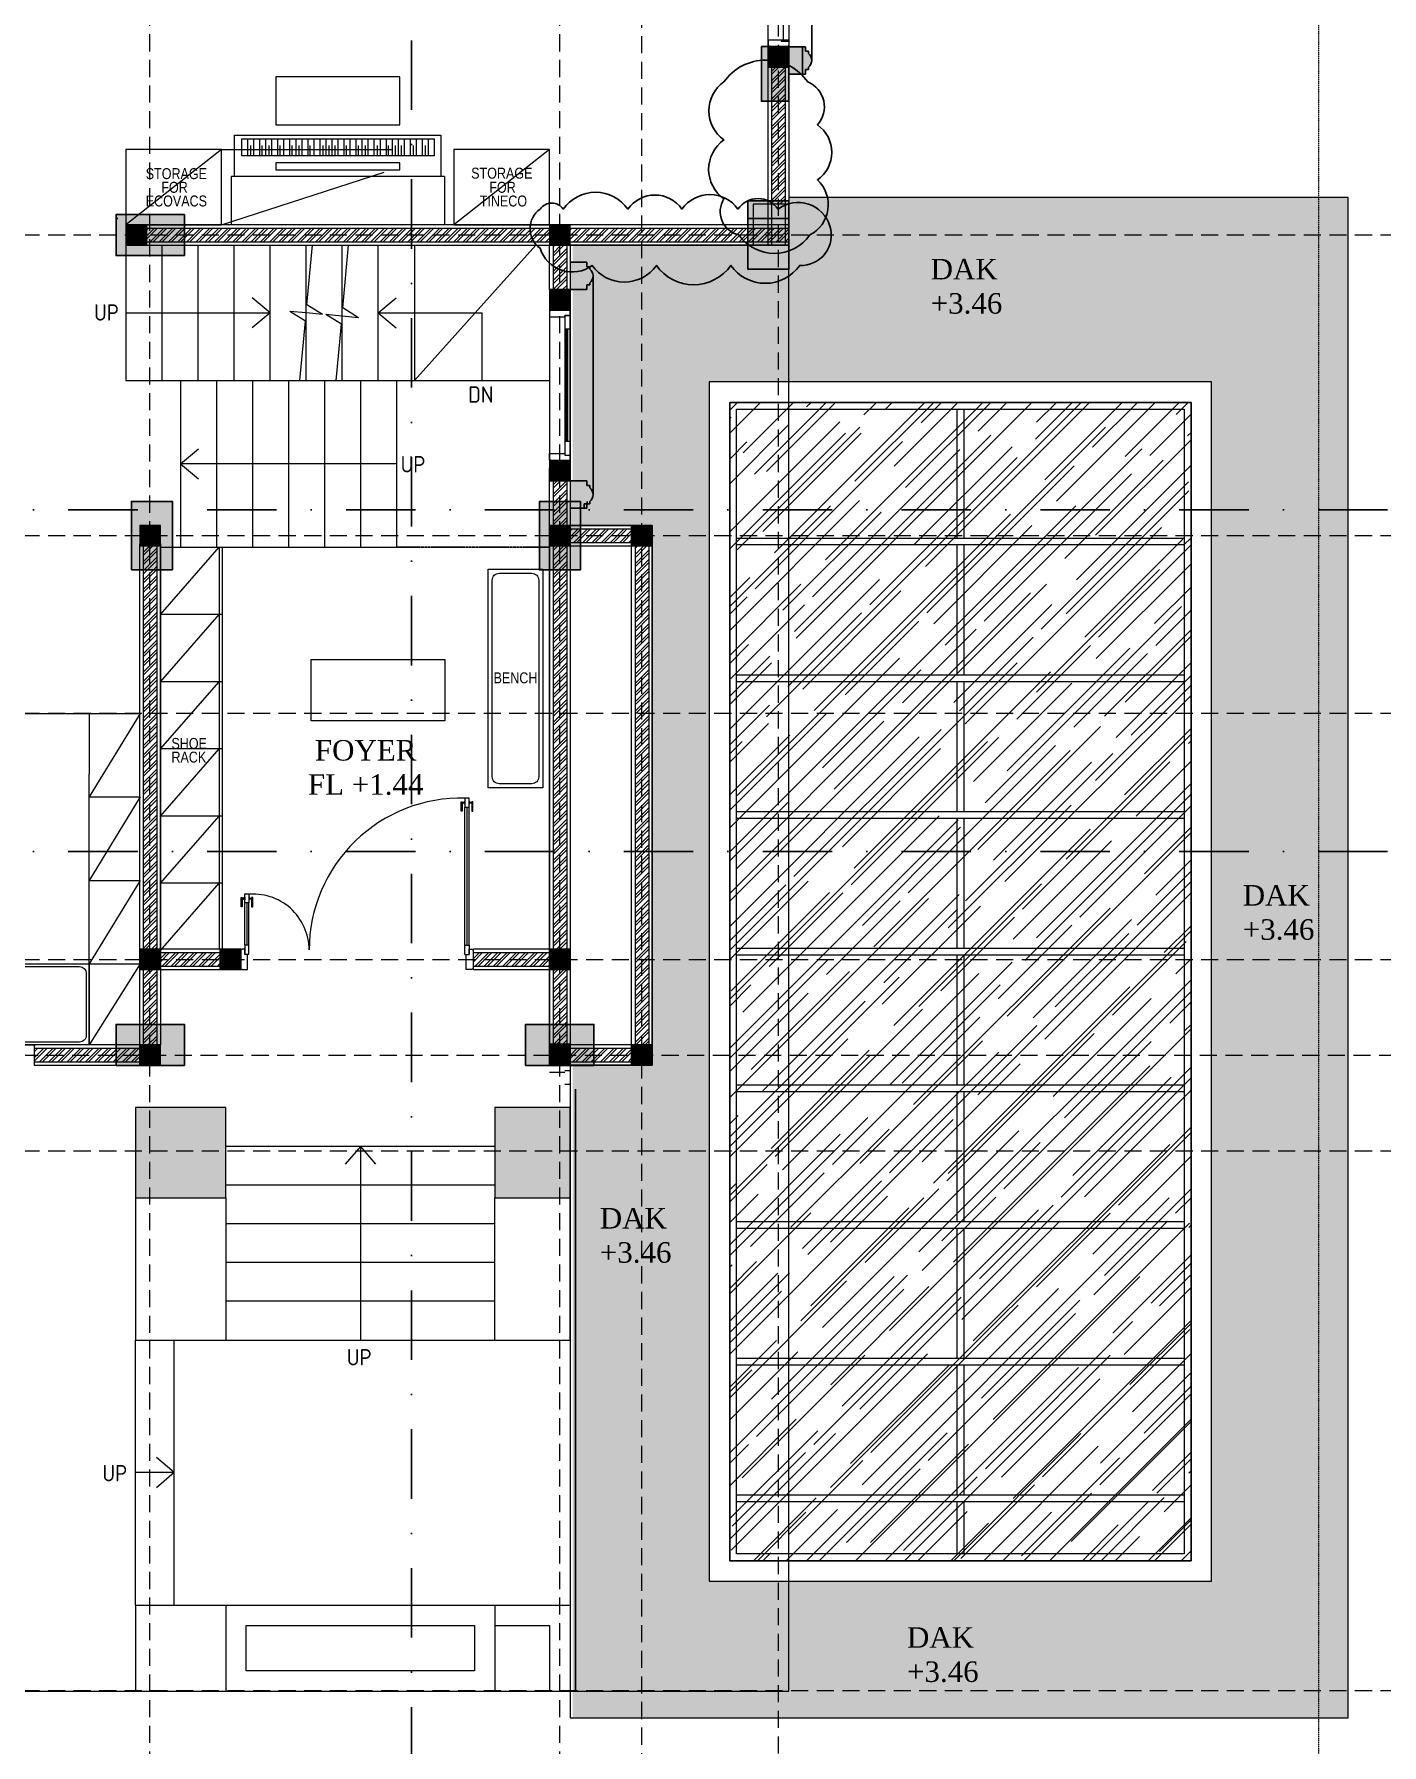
# Model space of a CAD drawing. Header units: millimetres. Extents: x -9564 to 494436, y -140371 to 4257.
# Drawn here: x 46382 to 56242, y -18148 to -5633 of the extents above; entities that cross this region are included whole.
import ezdxf

# ---------------------------------------------------------------- set-up
doc = ezdxf.new("R2010")
doc.units = ezdxf.units.MM
doc.header["$MEASUREMENT"] = 0
for name, pattern in [('DASHDOTX2', [50.8, 25.4, -12.7, 0, -12.7]), ('DASHED2', [0.375, 0.25, -0.125]), ('HIDDEN2', [0.1875, 0.125, -0.0625]), ('SLD-Solid', [0])]:
    doc.linetypes.add(name, pattern=pattern)
for name, color, linetype, lineweight in [('09-Arsiran', 8, 'Continuous', 5), ('28-Arsiran', 252, 'Continuous', 5), ('8', 8, 'Continuous', 5), ('Arsir', 251, 'Continuous', 5), ('AS', 8, 'HIDDEN2', 5), ('DINDING', 1, 'Continuous', 20), ('DOOR OPENING', 4, 'SLD-Solid', 5), ('FURNITURE', 25, 'Continuous', 5), ('HATCH', 8, 'Continuous', 13), ('KOL', 5, 'Continuous', 18), ('TEXT 1', 210, 'Continuous', 5)]:
    doc.layers.add(name, color=color, linetype=linetype, lineweight=lineweight)
for name, color, linetype in [('1', 5, 'Continuous'), ('DIM DET', 8, 'HIDDEN2'), ('TEXT', 4, 'Continuous'), ('WALL', 90, 'Continuous')]:
    doc.layers.add(name, color=color, linetype=linetype)
doc.styles.add('0010-WKA13-TEXT', font='isocp.shx', dxfattribs={"height": 15})
doc.styles.add('Arial Narrow', font='ARIALN.TTF')
doc.styles.add('style1', font='times.ttf', dxfattribs={"height": 0.15})
pattern_1 = [(45, (-203586.375, -162934.193), (-33.675954, 33.675954), []), (45, (-203563.925, -162934.193), (-33.675954, 33.675954), [])]
pattern_2 = [(0, (0, 0), (0, 6.985), [5.08, -1.905]), (90, (0, 0), (-6.985, 4e-16), [5.08, -1.905])]

# ---------------------------------------------------------------- blocks, each defined once
blk = doc.blocks.new('as1')
at = {"layer": 'AS'}
for p, q in [((144.883, 146.696), (144.883, 169.189)), ((147.883, 146.696), (147.883, 169.189)), ((148.483, 146.307), (148.483, 169.189)), ((149.483, 146.618), (149.483, 169.189)), ((137.013, 161.478), (158.579, 161.478)), ((137.013, 159.278), (158.579, 159.278)), ((137.013, 157.978), (158.579, 157.978)), ((137.013, 156.178), (158.579, 156.178)), ((136.44, 155.478), (158.579, 155.478)), ((137.013, 154.778), (158.579, 154.778)), ((137.013, 150.828), (158.579, 150.828))]:
    blk.add_line(p, q, dxfattribs=at)
blk = doc.blocks.new('KOLOM PRAKTIS')
at = {"layer": 'HATCH'}
h = blk.add_hatch(color=256, dxfattribs=at)
h.dxf.hatch_style = 1
h.paths.add_polyline_path([(-75, 75), (-75, -75), (75, -75), (75, 75)])
at = {"layer": 'KOL'}
blk.add_lwpolyline([(-75, -75), (75, -75), (75, 75), (-75, 75)], close=True, dxfattribs=at)
blk = doc.blocks.new('KSK 3A')
at = {"layer": 'DOOR OPENING', "linetype": 'Continuous'}
blk.add_line((0, 0), (0, 150), dxfattribs=at)
blk.add_lwpolyline([(50, 95), (40, 95), (40, 150), (5, 150), (5, 145), (0, 145), (0, 5), (5, 5), (5, 0), (50, 0)], close=True, dxfattribs=at)
blk = doc.blocks.new('k2')
at = {"layer": 'HATCH', "transparency": 33554687}
h = blk.add_hatch(color=256, dxfattribs=at)
h.dxf.hatch_style = 1
h.paths.add_polyline_path([(255.23, 156.058), (255.23, 155.758), (255.49, 155.758), (255.49, 156.058)])
at = {"layer": 'KOL', "transparency": 33554687}
blk.add_lwpolyline([(255.23, 155.758), (255.49, 155.758), (255.49, 156.058), (255.23, 156.058)], close=True, dxfattribs=at)
blk = doc.blocks.new('KUSEN PINTU')
at = {"layer": 'DOOR OPENING', "linetype": 'Continuous', "transparency": 33554687}
for p, q in [((-30, 110), (-30, 150)), ((-30, 150), (-5, 150)), ((-5, 150), (-5, 145)), ((-5, 145), (0, 145)), ((0, 145), (0, 5)), ((-50, 110), (-30, 110)), ((-50, 0), (-50, 110)), ((-5, 0), (-50, 0)), ((0, 5), (-5, 5)), ((-5, 5), (-5, 0))]:
    blk.add_line(p, q, dxfattribs=at)
at = {"layer": 'DOOR OPENING', "linetype": 'Continuous', "ltscale": 10, "transparency": 33554687}
for p, q in [((0, 145), (0, 150)), ((0, 5), (0, 0))]:
    blk.add_line(p, q, dxfattribs=at)
blk = doc.blocks.new('d2')
at = {"layer": 'DOOR OPENING', "linetype": 'Continuous', "transparency": 33554687}
for p, q in [((249.155, 157.507), (249.155, 157.575)), ((249.155, 157.575), (249.164, 157.575)), ((249.164, 157.575), (249.164, 157.507)), ((249.179, 157.559), (249.179, 157.578)), ((249.181, 157.58), (249.183, 157.58)), ((249.213, 157.602), (249.183, 157.602)), ((249.183, 157.602), (249.183, 157.535)), ((249.183, 157.58), (249.183, 157.557)), ((249.213, 157.535), (249.213, 157.602)), ((249.213, 157.58), (249.213, 157.557)), ((249.215, 157.58), (249.213, 157.58)), ((249.217, 157.559), (249.217, 157.578)), ((249.233, 157.575), (249.233, 157.507)), ((249.241, 157.575), (249.233, 157.575)), ((249.241, 157.507), (249.241, 157.575)), ((249.164, 157.507), (249.155, 157.507)), ((249.183, 157.557), (249.181, 157.557)), ((249.183, 157.535), (249.213, 157.535)), ((249.213, 157.557), (249.215, 157.557)), ((249.233, 157.507), (249.241, 157.507)), ((247.545, 156.807), (247.545, 156.875)), ((247.545, 156.875), (247.553, 156.875)), ((247.553, 156.875), (247.553, 156.807)), ((247.569, 156.859), (247.569, 156.878)), ((247.571, 156.88), (247.573, 156.88)), ((247.573, 156.857), (247.571, 156.857)), ((247.573, 156.835), (247.573, 156.902)), ((247.573, 156.902), (247.603, 156.902)), ((247.573, 156.88), (247.573, 156.857)), ((247.603, 156.835), (247.573, 156.835)), ((247.603, 156.902), (247.603, 156.835)), ((247.603, 156.88), (247.603, 156.857)), ((247.605, 156.88), (247.603, 156.88)), ((247.603, 156.857), (247.605, 156.857)), ((247.606, 156.859), (247.606, 156.878)), ((247.622, 156.875), (247.622, 156.807)), ((247.631, 156.875), (247.622, 156.875)), ((247.631, 156.807), (247.631, 156.875)), ((247.553, 156.807), (247.545, 156.807)), ((247.622, 156.807), (247.631, 156.807)), ((247.573, 156.525), (247.573, 156.457)), ((247.603, 156.525), (247.573, 156.525)), ((247.603, 156.457), (247.573, 156.457)), ((247.603, 156.457), (247.603, 156.525)), ((249.183, 156.457), (249.183, 156.525)), ((249.183, 156.525), (249.213, 156.525)), ((249.183, 156.457), (249.213, 156.457)), ((249.213, 156.525), (249.213, 156.457))]:
    blk.add_line(p, q, dxfattribs=at)
at = {"layer": 'DOOR OPENING', "linetype": 'Continuous', "ltscale": 10, "transparency": 33554687}
for p, q in [((249.179, 157.571), (249.164, 157.571)), ((249.233, 157.571), (249.217, 157.571)), ((249.179, 157.565), (249.164, 157.565)), ((249.183, 156.525), (249.183, 157.535)), ((249.198, 157.535), (249.198, 156.525)), ((249.213, 156.525), (249.213, 157.535)), ((249.233, 157.565), (249.217, 157.565)), ((247.553, 156.871), (247.569, 156.871)), ((247.553, 156.865), (247.569, 156.865)), ((247.573, 156.525), (247.573, 156.835)), ((247.588, 156.835), (247.588, 156.525)), ((247.603, 156.525), (247.603, 156.835)), ((247.606, 156.871), (247.622, 156.871)), ((247.606, 156.865), (247.622, 156.865))]:
    blk.add_line(p, q, dxfattribs=at)
at = {"layer": 'DOOR OPENING', "transparency": 33554687}
blk.add_line((247.573, 156.457), (247.573, 156.497), dxfattribs=at)
at = {"layer": 'DOOR OPENING', "color": 8, "ltscale": 10, "transparency": 33554687}
for centre, radius, start, end in [((249.158, 156.488), 1.115, 88.6804, 179.7703), ((247.634, 156.491), 0.409, 0.1862, 96.4912)]:
    blk.add_arc(centre, radius, start, end, dxfattribs=at)
at = {"layer": 'DOOR OPENING', "linetype": 'Continuous', "transparency": 33554687}
for centre, start, end in [((249.181, 157.578), 90, 180), ((249.215, 157.578), 0, 90), ((249.181, 157.559), 180, 270), ((249.215, 157.559), 270, 0), ((247.571, 156.878), 90, 180), ((247.571, 156.859), 180, 270), ((247.605, 156.878), 0, 90), ((247.605, 156.859), 270, 0)]:
    blk.add_arc(centre, 0.00169, start, end, dxfattribs=at)
at = {"layer": 'DOOR OPENING', "linetype": 'Continuous', "transparency": 33554687, "xscale": -0.001, "yscale": 0.001, "zscale": 0.001}
blk.add_blockref('KUSEN PINTU', (247.543, 156.347), dxfattribs=at)
at = {"layer": 'DOOR OPENING', "transparency": 33554687, "xscale": 0.001, "yscale": 0.001, "zscale": 0.001}
blk.add_blockref('KUSEN PINTU', (249.243, 156.347), dxfattribs=at)
blk = doc.blocks.new('kan')
at = {"layer": 'Arsir'}
for p, q in [((256.935, 160.447), (256.935, 159.504)), ((256.935, 160.447), (256.985, 160.447)), ((256.985, 160.447), (256.985, 159.504)), ((255.323, 159.504), (258.598, 159.504)), ((258.598, 159.454), (255.323, 159.454)), ((256.935, 159.454), (256.935, 158.51)), ((256.985, 159.454), (256.985, 158.504)), ((255.323, 158.504), (258.598, 158.504)), ((258.598, 158.454), (255.323, 158.454)), ((256.935, 158.454), (256.935, 157.51)), ((256.985, 158.454), (256.985, 157.504)), ((255.323, 157.504), (258.598, 157.504)), ((258.598, 157.454), (255.323, 157.454)), ((256.935, 157.454), (256.935, 156.51)), ((256.985, 157.454), (256.985, 156.504)), ((255.323, 156.504), (258.598, 156.504)), ((258.598, 156.454), (255.323, 156.454)), ((256.935, 156.454), (256.935, 155.51)), ((256.985, 156.454), (256.985, 155.504)), ((255.323, 155.504), (258.598, 155.504)), ((258.598, 155.454), (255.323, 155.454)), ((256.935, 155.454), (256.935, 154.51)), ((256.985, 155.454), (256.985, 154.504)), ((255.323, 154.504), (258.598, 154.504)), ((258.598, 154.454), (255.323, 154.454)), ((256.935, 154.454), (256.935, 153.51)), ((256.985, 154.454), (256.985, 153.504)), ((255.323, 153.504), (258.598, 153.504)), ((258.598, 153.454), (255.323, 153.454)), ((256.935, 153.454), (256.935, 152.51)), ((256.985, 153.454), (256.985, 152.504)), ((255.323, 152.504), (258.598, 152.504)), ((258.598, 152.454), (255.323, 152.454)), ((256.935, 152.454), (256.935, 152.072)), ((256.985, 152.454), (256.985, 152.072))]:
    blk.add_line(p, q, dxfattribs=at)
blk.add_lwpolyline([(255.323, 160.447), (258.598, 160.447), (258.598, 152.072), (255.323, 152.072)], close=True, dxfattribs=at)
blk = doc.blocks.new('q')
at = {"layer": '8', "transparency": 33554687}
blk.add_lwpolyline([(253.505, 159.277), (253.905, 159.277), (253.905, 157.677), (253.505, 157.677)], close=True, dxfattribs=at)
blk.add_lwpolyline([(253.585, 159.247), (253.825, 159.247, -0.414214), (253.875, 159.197), (253.875, 157.757, -0.414214), (253.825, 157.707), (253.585, 157.707, -0.414214), (253.535, 157.757), (253.535, 159.197, -0.414214)], format="xyb", close=True, dxfattribs=at)
at = {"layer": 'TEXT 1', "transparency": 33554687, "style": 'Arial Narrow'}
blk.add_text('BENCH', height=0.08, dxfattribs=at).set_placement((253.545, 158.442))
blk = doc.blocks.new('rK')
at = {"layer": '8'}
for p, q in [((251.108, 158.946), (251.538, 159.437)), ((251.558, 158.946), (251.108, 158.946)), ((251.108, 158.454), (251.538, 158.946)), ((251.558, 158.454), (251.108, 158.454)), ((251.108, 157.962), (251.538, 158.454)), ((251.558, 157.962), (251.108, 157.962)), ((251.108, 157.471), (251.538, 157.962)), ((251.558, 157.471), (251.108, 157.471)), ((251.108, 156.979), (251.538, 157.471)), ((251.558, 156.979), (251.108, 156.979)), ((251.108, 156.487), (251.538, 156.979))]:
    blk.add_line(p, q, dxfattribs=at)
at = {"layer": '8', "transparency": 33554687}
blk.add_line((251.538, 159.437), (251.538, 156.497), dxfattribs=at)
at = {"layer": 'DINDING'}
blk.add_lwpolyline([(251.108, 159.437), (251.558, 159.437), (251.558, 156.497), (251.108, 156.497)], close=True, dxfattribs=at)
at = {"layer": 'TEXT 1', "transparency": 33554687, "style": 'Arial Narrow'}
for s, p in [('SHOE', (251.188, 157.962)), ('RACK', (251.188, 157.862))]:
    blk.add_text(s, height=0.08, dxfattribs=at).set_placement(p)
blk = doc.blocks.new('DZSG')
at = {"layer": 'FURNITURE', "transparency": 33554687}
for p, q in [((251.65, 162.452), (253.16, 162.452)), ((251.65, 162.15), (251.65, 162.452)), ((253.16, 162.452), (253.16, 162.15)), ((251.701, 162.426), (253.11, 162.426)), ((251.701, 162.426), (251.701, 162.301)), ((251.745, 162.426), (251.745, 162.301)), ((251.789, 162.426), (251.789, 162.301)), ((251.833, 162.426), (251.833, 162.301)), ((251.877, 162.426), (251.877, 162.301)), ((251.921, 162.426), (251.921, 162.301)), ((251.965, 162.426), (251.965, 162.301)), ((252.009, 162.426), (252.009, 162.301)), ((252.053, 162.426), (252.053, 162.301)), ((252.097, 162.426), (252.097, 162.301)), ((252.141, 162.426), (252.141, 162.301)), ((252.185, 162.426), (252.185, 162.301)), ((252.229, 162.426), (252.229, 162.301)), ((252.273, 162.426), (252.273, 162.301)), ((252.317, 162.426), (252.317, 162.301)), ((252.361, 162.426), (252.361, 162.301)), ((252.405, 162.426), (252.405, 162.301)), ((252.449, 162.426), (252.449, 162.301)), ((252.493, 162.426), (252.493, 162.301)), ((252.537, 162.426), (252.537, 162.301)), ((252.581, 162.426), (252.581, 162.301)), ((252.625, 162.426), (252.625, 162.301)), ((252.669, 162.426), (252.669, 162.301)), ((252.714, 162.426), (252.714, 162.301)), ((252.758, 162.426), (252.758, 162.301)), ((252.802, 162.426), (252.802, 162.301)), ((252.846, 162.426), (252.846, 162.301)), ((252.89, 162.426), (252.89, 162.301)), ((252.934, 162.426), (252.934, 162.301)), ((252.978, 162.426), (252.978, 162.301)), ((253.022, 162.426), (253.022, 162.301)), ((253.066, 162.426), (253.066, 162.301)), ((253.11, 162.426), (253.11, 162.301)), ((253.11, 162.301), (251.701, 162.301)), ((252.858, 162.25), (251.952, 162.25)), ((251.952, 162.25), (251.952, 162.2)), ((251.952, 162.2), (252.858, 162.2)), ((252.858, 162.2), (252.858, 162.25)), ((253.185, 162.15), (251.625, 162.15)), ((251.625, 162.15), (251.625, 161.797)), ((253.185, 162.15), (253.185, 161.797))]:
    blk.add_line(p, q, dxfattribs=at)
blk.add_lwpolyline([(251.952, 162.527), (252.858, 162.527), (252.858, 162.879), (251.952, 162.879)], close=True, dxfattribs=at)
for points in [[(251.77, 162.301), (251.77, 162.376)], [(251.852, 162.301), (251.852, 162.376)], [(251.902, 162.301), (251.902, 162.376)], [(251.984, 162.301), (251.984, 162.376)], [(252.072, 162.301), (252.072, 162.376)], [(252.122, 162.301), (252.122, 162.376)], [(252.204, 162.301), (252.204, 162.376)], [(252.298, 162.301), (252.298, 162.376)], [(252.342, 162.301), (252.342, 162.376)], [(252.386, 162.301), (252.386, 162.376)], [(252.468, 162.301), (252.468, 162.376)], [(252.556, 162.301), (252.556, 162.376)], [(252.607, 162.301), (252.607, 162.376)], [(252.695, 162.301), (252.695, 162.376)], [(252.776, 162.301), (252.776, 162.376)], [(252.827, 162.301), (252.827, 162.376)], [(252.871, 162.301), (252.871, 162.376)], [(252.959, 162.301), (252.959, 162.376)], [(253.047, 162.301), (253.047, 162.376)]]:
    blk.add_lwpolyline(points, dxfattribs=at)
blk = doc.blocks.new('SS')
at = {"layer": '8', "transparency": 33554687}
for p, q in [((251.555, 162.347), (250.855, 161.797)), ((253.955, 162.347), (253.255, 161.797))]:
    blk.add_line(p, q, dxfattribs=at)
at = {"layer": '8', "linetype": 'DASHED2', "ltscale": 5, "transparency": 33554559}
for p in [(251.555, 162.347), (251.555, 161.797)]:
    blk.add_line(p, (253.255, 162.347), dxfattribs=at)
at = {"layer": '8', "linetype": 'Continuous', "transparency": 33554687}
for points in [[(250.855, 161.797), (251.555, 161.797), (251.555, 162.347), (250.855, 162.347)], [(253.255, 161.797), (253.955, 161.797), (253.955, 162.347), (253.255, 162.347)]]:
    blk.add_lwpolyline(points, close=True, dxfattribs=at)
at = {"layer": 'TEXT 1', "transparency": 33554687, "style": 'Arial Narrow'}
for s, p in [('STORAGE', (251, 162.131)), ('FOR', (251.114, 162.031)), ('ECOVACS', (251, 161.931)), ('TINECO', (253.444, 161.931))]:
    blk.add_text(s, height=0.08, dxfattribs=at).set_placement(p)
blk = doc.blocks.new('LIB')
at = {"layer": '8', "transparency": 33554687}
for p, q in [((247.86, 158.217), (248.26, 158.217)), ((248.26, 158.217), (247.86, 157.611)), ((248.26, 158.217), (250.958, 158.222)), ((248.26, 158.217), (248.26, 157.777)), ((250.585, 158.222), (250.585, 157.777)), ((250.958, 158.222), (250.585, 157.611)), ((248.26, 155.797), (248.26, 157.777)), ((250.585, 155.797), (250.585, 157.777)), ((247.86, 157.611), (248.26, 157.611)), ((248.26, 157.611), (247.86, 157)), ((250.585, 157.611), (250.958, 157.611)), ((250.958, 157.611), (250.585, 157)), ((247.86, 157), (248.26, 157)), ((248.26, 157), (247.86, 156.389)), ((250.585, 157), (250.958, 157)), ((250.958, 157), (250.585, 156.389)), ((247.86, 156.389), (248.26, 156.389)), ((248.26, 156.389), (247.86, 155.797)), ((250.585, 156.389), (250.958, 156.389)), ((250.958, 156.389), (250.585, 155.797))]:
    blk.add_line(p, q, dxfattribs=at)
blk.add_lwpolyline([(248.26, 156.389), (250.585, 156.389), (250.585, 155.797), (248.26, 155.797)], close=True, dxfattribs=at)
blk.add_lwpolyline([(248.33, 156.369), (250.515, 156.369, -0.414214), (250.565, 156.319), (250.565, 155.867, -0.414214), (250.515, 155.817), (248.33, 155.817, -0.414214), (248.28, 155.867), (248.28, 156.319, -0.414214)], format="xyb", close=True, dxfattribs=at)
blk = doc.blocks.new('pot')
at = {"layer": '1', "linetype": 'DASHDOTX2', "ltscale": 0.02}
for points in [[(210.355, 147.396), (210.732, 147.396), (210.732, 171.641), (210.355, 171.641)], [(200.093, 160.089), (200.093, 159.712), (225.016, 159.712), (225.016, 160.089)], [(200.093, 157.589), (200.093, 157.212), (225.016, 157.212), (225.016, 157.589)]]:
    blk.add_lwpolyline(points, dxfattribs=at)
blk = doc.blocks.new('k4')
at = {"true_color": 0x636466}
h = blk.add_hatch(dxfattribs=at)
h.set_pattern_fill('ANGLE', color=251)
h.set_pattern_definition(pattern_2)
h.paths.add_polyline_path([(210.558, -20.392), (210.358, -20.392), (210.358, -20.792), (210.558, -20.792)])
h = blk.add_hatch(color=251, dxfattribs=at)
h.dxf.hatch_style = 1
h.paths.add_polyline_path([(210.558, -20.594), (210.358, -20.594), (210.358, -20.792), (210.558, -20.792)])
h.paths.add_polyline_path([(210.558, -20.392), (210.358, -20.392), (210.358, -20.594), (210.558, -20.594)])
for p, q in [((210.358, -20.392), (210.558, -20.392)), ((210.558, -20.392), (210.558, -20.792)), ((210.558, -20.792), (210.358, -20.792))]:
    blk.add_line(p, q)
blk.add_lwpolyline([(210.358, -20.392), (210.558, -20.392), (210.558, -20.792), (210.358, -20.792)], close=True)
blk = doc.blocks.new('kolom1')
at = {"true_color": 0x636466}
h = blk.add_hatch(dxfattribs=at)
h.set_pattern_fill('ANGLE', color=251)
h.set_pattern_definition(pattern_2)
h.paths.add_polyline_path([(201.312, -20.514), (201.612, -20.514), (201.612, -20.014), (201.312, -20.014)])
h = blk.add_hatch(color=251, dxfattribs=at)
h.dxf.hatch_style = 1
h.paths.add_polyline_path([(201.612, -20.014), (201.312, -20.014), (201.312, -20.514), (201.612, -20.514)])
blk.add_lwpolyline([(201.612, -20.014), (201.612, -20.514), (201.312, -20.514), (201.312, -20.014)], close=True)
blk = doc.blocks.new('KL3')
for name, p in [('k4', (148.214, -292.662)), ('kolom1', (157.161, -294.169)), ('kolom1', (155.636, -296.369))]:
    blk.add_blockref(name, p)
for p, rotation in [((374.364, -112.971), 270), ((555.574, -336.896), 180), ((374.364, -118.896), 270), ((377.361, -118.896), 270)]:
    blk.add_blockref('kolom1', p, dxfattribs=dict(rotation=rotation))

msp = doc.modelspace()

# ---------------------------------------------------------------- hatches: boundary and pattern name
h = msp.add_hatch(color=8)
h.dxf.hatch_style = 1
h.paths.add_polyline_path([(52003.3624, -5724.2063), (51903.3625, -5724.2063), (51903.3625, -5871.7064), (52003.3624, -5871.7064)])
h.paths.add_polyline_path([(52003.3624, -5871.7064), (51903.3625, -5871.7064), (51903.3625, -5924.2063), (52003.3624, -5924.2063)])
h = msp.add_hatch(color=8)
h.dxf.hatch_style = 1
h.paths.add_polyline_path([(52046.3936, -5873.5367), (52046.3936, -5890.4078), (52024.2734, -5890.4078), (52024.2734, -5924.2064), (52003.3624, -5924.2064), (51903.3625, -5924.2064), (51903.3625, -5874.2063), (51903.3625, -5874.2063), (51903.3625, -5776.7063), (52048.832, -5776.7063, -0.4997944356)])
h.paths.add_polyline_path([(52046.3936, -5774.8762, -0.0125893357), (52048.832, -5776.7063), (51903.3625, -5776.7063), (51903.3625, -5724.2065), (52003.3624, -5724.2065), (52024.2734, -5724.2065), (52024.2734, -5758.0051), (52046.3936, -5758.0051)])
h = msp.add_hatch(color=8)
h.dxf.hatch_style = 1
h.paths.add_polyline_path([(50446.3937, -7352.3757), (50446.3937, -7335.5046), (50424.2735, -7335.5046), (50424.2735, -7301.7059), (50403.3626, -7301.7059), (50303.3626, -7301.7059), (50303.3626, -7351.7061), (50303.3626, -7351.7061), (50303.3626, -7449.206), (50448.8322, -7449.206, 0.4997944356)])
h.paths.add_polyline_path([(50446.3937, -7451.0361, 0.0125893357), (50448.8322, -7449.206), (50303.3626, -7449.206), (50303.3626, -7501.7059), (50403.3626, -7501.7059), (50424.2735, -7501.7059), (50424.2735, -7467.9072), (50446.3937, -7467.9072)])
h = msp.add_hatch(color=8)
h.dxf.hatch_style = 1
h.paths.add_polyline_path([(50446.3937, -9051.0358), (50446.3937, -9067.9069), (50424.2735, -9067.9069), (50424.2735, -9101.7056), (50403.3626, -9101.7056), (50303.3626, -9101.7056), (50303.3626, -9051.7054), (50303.3626, -9051.7054), (50303.3626, -8954.2054), (50448.8322, -8954.2054, -0.4997944356)])
h.paths.add_polyline_path([(50446.3937, -8952.3754, -0.0125893357), (50448.8322, -8954.2054), (50303.3626, -8954.2054), (50303.3626, -8901.7056), (50403.3626, -8901.7056), (50424.2735, -8901.7056), (50424.2735, -8935.5043), (50446.3937, -8935.5043)])
at = {"layer": '09-Arsiran'}
h = msp.add_hatch(dxfattribs=at)
h.set_pattern_fill('AR-CONC', color=256)
h.set_pattern_definition([(50, (-203801.84, -168824.07), (182.184635, -15.93908), [19.05, -209.54996]), (355, (-203801.84, -168824.07), (-35.24341, 191.05681), [15.24, -167.64055]), (100.451445, (-203786.66, -168825.4), (146.94122, 175.11772), [16.19001, -178.09021]), (46.1842, (-203801.84, -168773.27), (271.07899, -42.04232), [28.575, -314.32494]), (96.63556, (-203779.25, -168776.77), (237.4041, 247.42608), [24.28502, -267.13556]), (351.18415, (-203801.84, -168773.27), (237.4041, 247.42608), [22.85996, -251.45968]), (21, (-203776.44, -168785.97), (151.61436, -102.26518), [19.05, -209.54996]), (326, (-203776.44, -168785.97), (61.80202, 184.18793), [15.24, -167.63997]), (71.451445, (-203763.8, -168794.5), (213.41638, 81.92275), [16.19001, -178.0899]), (37.5, (-203801.84, -168824.07), (3.088603, 84.555023), [0, -165.60797, 0, -170.179968, 0, -168.27497]), (7.5, (-203801.84, -168824.07), (66.81965, 100.180556), [0, -97.027982, 0, -161.79797, 0, -64.134988]), (327.5, (-203858.48, -168824.07), (135.59057, -5.728743), [0, -63.499988, 0, -198.119963, 0, -262.88995]), (317.5, (-203883.88, -168824.07), (148.129154, 25.426486), [0, -82.549984, 0, -131.571975, 0, -186.689965])])
h.paths.add_polyline_path([(54995.8584, -8176.7058), (54995.8584, -16951.7041), (51320.8591, -16951.7041), (51320.8591, -8176.7058), (52903.3623, -8176.7058)], flags=16)
h.paths.add_polyline_path([(54845.8584, -8326.7058), (54845.8584, -16801.7041), (51470.8591, -16801.7041), (51470.8591, -8326.7058), (52903.3623, -8326.7058)], flags=0)
h.paths.add_polyline_path([(50320.8593, -9226.7055), (50903.3625, -9226.7055), (50903.3625, -13176.7048), (50320.8593, -13176.7048), (50320.8593, -17951.7039), (55995.8582, -17951.7039), (55995.8582, -6826.7061), (51903.3624, -6826.7061), (51903.3624, -7176.706), (50320.8593, -7176.706)])
h = msp.add_hatch(dxfattribs=at)
h.set_pattern_fill('AR-RROOF', color=256, scale=9.999998, angle=45)
h.set_pattern_definition([(45, (-203801.84, -168824.07), (215.5261, 574.73628), [3809.9993, -508, 1269.9998, -254]), (45, (-203652.77, -168495.4), (-418.47986, 59.26968), [761.9999, -83.82, 1523.9997, -190.5]), (45, (-203864.7, -168581.6), (813.61105, 1054.28187), [2031.9996, -355.5999, 1015.9998, -254])])
h.paths.add_polyline_path([(51470.8591, -8326.7058), (54845.8584, -8326.7058), (54845.8584, -16801.7041), (51470.8591, -16801.7041)])
at = {"layer": '28-Arsiran'}
h = msp.add_hatch(dxfattribs=at)
h.set_pattern_fill('ANSI32', color=256, scale=4.999999)
h.set_pattern_definition(pattern_1)
h.paths.add_polyline_path([(51878.3625, -5724.2063), (51828.3625, -5724.2063), (51828.3625, -6876.7061), (51878.3625, -6876.7061)])
h.paths.add_polyline_path([(51828.3625, -5724.2063), (51778.3625, -5724.2063), (51778.3625, -6876.7061), (51828.3625, -6876.7061)])
h = msp.add_hatch(dxfattribs=at)
h.set_pattern_fill('ANSI32', color=256, scale=4.999999)
h.set_pattern_definition(pattern_1)
h.paths.add_polyline_path([(51903.3624, -7151.706), (51903.3624, -7051.706), (47203.3633, -7051.706), (47203.3633, -7151.706)])
h = msp.add_hatch(dxfattribs=at)
h.set_pattern_fill('ANSI32', color=256, scale=4.999999)
h.set_pattern_definition(pattern_1)
h.paths.add_polyline_path([(50278.3627, -7176.706), (50178.3627, -7176.706), (50178.3628, -7501.7059), (50278.3627, -7501.7059)])
h = msp.add_hatch(dxfattribs=at)
h.set_pattern_fill('ANSI32', color=256, scale=4.999999)
h.set_pattern_definition([(45, (-203586.375, -164564.192), (-33.675954, 33.675954), []), (45, (-203563.925, -164564.192), (-33.675954, 33.675954), [])])
h.paths.add_polyline_path([(50278.3627, -8806.7057), (50178.3627, -8806.7057), (50178.3628, -9226.7023), (50278.3628, -9226.7023)])
h = msp.add_hatch(dxfattribs=at)
h.set_pattern_fill('ANSI32', color=256, scale=4.999999)
h.set_pattern_definition([(45, (-225486.505, -162924.19), (-33.675954, 33.675954), []), (45, (-225464.054, -162924.19), (-33.675954, 33.675954), [])])
h.paths.add_polyline_path([(50753.3625, -9351.7024), (50753.3625, -9251.7024), (50303.3626, -9251.7023), (50303.3626, -9351.7022)])
h = msp.add_hatch(dxfattribs=at)
h.set_pattern_fill('ANSI32', color=256, scale=4.999999)
h.set_pattern_definition(pattern_1)
h.paths.add_polyline_path([(47180.8632, -13026.7045), (47280.8632, -13026.7045), (47280.8632, -9361.7055), (47180.8632, -9361.7055)])
h = msp.add_hatch(dxfattribs=at)
h.set_pattern_fill('ANSI32', color=256, scale=4.999999)
h.set_pattern_definition(pattern_1)
h.paths.add_polyline_path([(50278.3629, -9376.7055), (50178.3629, -9376.7055), (50178.3626, -13021.7048), (50278.3626, -13021.7048)])
h = msp.add_hatch(dxfattribs=at)
h.set_pattern_fill('ANSI32', color=256, scale=4.999999)
h.set_pattern_definition([(45, (-271898.267, -162929.193), (-33.675954, 33.675954), []), (45, (-271875.816, -162929.193), (-33.675954, 33.675954), [])])
h.paths.add_polyline_path([(50878.3625, -13026.7048), (50778.3625, -13026.7048), (50778.3625, -9376.7055), (50878.3625, -9376.7055)])
h = msp.add_hatch(dxfattribs=at)
h.set_pattern_fill('ANSI32', color=256, scale=4.999999)
h.set_pattern_definition(pattern_1)
h.paths.add_polyline_path([(47743.3635, -12451.7049), (47743.3635, -12351.705), (47305.8633, -12351.705), (47305.8633, -12451.7049)])
h = msp.add_hatch(dxfattribs=at)
h.set_pattern_fill('ANSI32', color=256, scale=4.999999)
h.set_pattern_definition(pattern_1)
h.paths.add_polyline_path([(50153.3626, -12451.7051), (50153.3626, -12351.7051), (49593.3632, -12351.705), (49593.3632, -12451.7049)])
h = msp.add_hatch(dxfattribs=at)
h.set_pattern_fill('ANSI32', color=256, scale=4.999999)
h.set_pattern_definition([(45, (-203586.375, -162939.193), (-33.675954, 33.675954), []), (45, (-203563.925, -162939.193), (-33.675954, 33.675954), [])])
h.paths.add_polyline_path([(47155.8632, -13151.7048), (47155.8632, -13051.7048), (46382.0784, -13051.7048), (46382.0784, -13151.7048)])
h = msp.add_hatch(dxfattribs=at)
h.set_pattern_fill('ANSI32', color=256, scale=4.999999)
h.set_pattern_definition([(45, (-271898.267, -163154.193), (-33.675954, 33.675954), []), (45, (-271875.816, -163154.193), (-33.675954, 33.675954), [])])
h.paths.add_polyline_path([(50753.3625, -13151.7048), (50753.3625, -13051.7048), (50303.363, -13051.7048), (50303.363, -13151.7048)])
at = {"layer": 'HATCH', "transparency": 33554559}
h = msp.add_hatch(color=256, dxfattribs=at)
h.dxf.hatch_style = 1
h.paths.add_polyline_path([(47123.3633, -13486.7048), (47123.3633, -14146.7046), (47783.3632, -14146.7046), (47783.3632, -13486.7048)])
h.paths.add_polyline_path([(50303.3627, -13486.7048), (49753.3629, -13486.7048), (49753.3629, -14146.7046), (50303.3627, -14146.7046)])

# ---------------------------------------------------------------- linework, layer by layer
for p, q in [((52071.8296, -5824.2065), (52071.8296, -1304.2069)), ((51753.3625, -5724.2063), (51753.3625, -5674.2063)), ((52003.3624, -5724.2063), (51903.3625, -5724.2063)), ((51903.3625, -5724.2065), (52003.3624, -5724.2065)), ((52003.3624, -5924.2063), (52003.3624, -5724.2063)), ((52003.3624, -5724.2065), (52024.2734, -5724.2065)), ((52024.2734, -5724.2065), (52024.2734, -5758.0051)), ((52024.2734, -5758.0051), (52046.3936, -5758.0051)), ((52046.3936, -5758.0051), (52046.3936, -5774.8762)), ((52046.3936, -5890.4078), (52046.3936, -5873.5367)), ((51903.3625, -5924.2063), (52003.3624, -5924.2063)), ((52003.3624, -5924.2064), (51903.3625, -5924.2064)), ((52003.3624, -5924.2064), (52024.2734, -5924.2064)), ((52024.2734, -5924.2064), (52024.2734, -5890.4078)), ((52024.2734, -5890.4078), (52046.3936, -5890.4078)), ((50403.3626, -7301.7059), (50303.3626, -7301.7059)), ((50403.3626, -7301.7059), (50424.2735, -7301.7059)), ((50424.2735, -7301.7059), (50424.2735, -7335.5046)), ((50424.2735, -7335.5046), (50446.3937, -7335.5046)), ((50446.3937, -7335.5046), (50446.3937, -7352.3757)), ((50303.3626, -7501.7059), (50403.3626, -7501.7059)), ((50403.3626, -7501.7059), (50424.2735, -7501.7059)), ((50424.2735, -7501.7059), (50424.2735, -7467.9072)), ((50424.2735, -7467.9072), (50446.3937, -7467.9072)), ((50446.3937, -7467.9072), (50446.3937, -7451.0361)), ((50471.8298, -9001.7056), (50471.8298, -7401.7059)), ((50303.3626, -7691.7058), (50303.3626, -7791.7058)), ((50303.3626, -8711.7056), (50303.3626, -8611.7057)), ((50303.3626, -8901.7056), (50403.3626, -8901.7056)), ((50403.3626, -8901.7056), (50424.2735, -8901.7056)), ((50424.2735, -8901.7056), (50424.2735, -8935.5043)), ((50424.2735, -8935.5043), (50446.3937, -8935.5043)), ((50446.3937, -8935.5043), (50446.3937, -8952.3754)), ((50403.3626, -9101.7056), (50303.3626, -9101.7056)), ((50384.9189, -9101.7056), (50303.3629, -9101.7056)), ((50384.9189, -9101.7056), (50405.8299, -9101.7056)), ((50403.3626, -9101.7056), (50424.2735, -9101.7056)), ((50405.8299, -9101.7056), (50405.8299, -9067.9069)), ((50405.8299, -9067.9069), (50427.9501, -9067.9069)), ((50424.2735, -9101.7056), (50424.2735, -9067.9069)), ((50424.2735, -9067.9069), (50446.3937, -9067.9069)), ((50427.9501, -9067.9069), (50427.9501, -9051.0358)), ((50446.3937, -9067.9069), (50446.3937, -9051.0358)), ((50343.3608, -17756.7039), (50343.3608, -13351.7048))]:
    msp.add_line(p, q)
at = {"color": 1}
for points in [[(51428.8234, -5981.7205, 0.52056705), (51428.8234, -6406.3936, 0.52056705), (51428.8234, -6837.5767, 0.52056705), (51537.7211, -7101.7059, 0.52056705), (52057.4347, -7101.7059, 0.52056705), (52112.7325, -6699.6307, 0.52056705), (52112.7325, -6296.0379, 0.52056705), (52041.4282, -5981.7205, 0.52056705)], [(50084.0886, -6912.5354, 0.52056705), (50084.0886, -7198.6071, 0.52056705), (50464.334, -7324.5471, 0.52056705), (50934.2851, -7324.5471, 0.52056705), (51479.3134, -7324.5471, 0.52056705), (51983.0981, -7324.5471, 0.52056705), (52204.3426, -7036.6473, 0.52056705), (51824.9783, -6912.5354, 0.52056705), (51530.5961, -6912.5354, 0.52056705), (51121.4852, -6912.5354, 0.52056705), (50726.2611, -6912.5354, 0.52056705), (50252.9591, -6912.5354, 0.52056705)]]:
    msp.add_lwpolyline(points, format="xyb", close=True, dxfattribs=at)
for points in [[(51470.8591, -8326.7058), (54845.8584, -8326.7058), (54845.8584, -16801.7041), (51470.8591, -16801.7041)], [(51470.8591, -8326.7058), (54845.8584, -8326.7058), (54845.8584, -16801.7041), (51470.8591, -16801.7041)], [(50903.3625, -13176.7048), (50153.3629, -13176.7048), (50153.3629, -9226.7023), (50903.3625, -9226.7023)]]:
    msp.add_lwpolyline(points, close=True)
for centre in [(52011.2765, -5824.2065), (50411.2767, -7401.7059), (50411.2767, -9001.7056)]:
    msp.add_arc(centre, 60.5531, 305.44618855, 54.55381145)
at = {"layer": '8'}
for p, q in [((51778.3625, -7176.706), (51778.3625, -5724.2063)), ((51878.3625, -7176.706), (51878.3624, -5724.2063)), ((51878.3625, -7176.706), (51878.3625, -6971.706)), ((47203.3633, -7051.706), (51903.3624, -7051.706)), ((47203.3633, -7151.706), (51903.3624, -7151.706)), ((50178.3627, -7176.706), (50178.3628, -7501.7059)), ((50278.3627, -7176.706), (50278.3627, -7501.7059)), ((50178.3627, -8806.7057), (50178.3628, -9386.7057)), ((50278.3627, -8806.7057), (50278.3628, -9386.7057)), ((50153.3629, -9251.7023), (50753.3625, -9251.7023)), ((47180.8632, -13026.7045), (47180.8632, -9361.7055)), ((47280.8632, -13026.7045), (47280.8632, -9361.7055)), ((50153.3629, -9351.7022), (50753.3625, -9351.7022)), ((50178.3629, -9376.7055), (50178.3626, -13046.7048)), ((50278.3629, -9376.7055), (50278.3626, -13046.7048)), ((50778.3625, -9376.7055), (50778.3625, -13026.7048)), ((50878.3625, -9376.7055), (50878.3625, -13026.7048)), ((47305.8633, -12351.705), (47743.3635, -12351.705)), ((49593.3632, -12351.705), (50153.3626, -12351.7051)), ((47305.8633, -12451.7049), (47743.3635, -12451.7049)), ((49593.3632, -12451.7049), (50153.3626, -12451.7051)), ((46382.0784, -13051.7048), (47183.3636, -13051.7048)), ((50303.363, -13051.7048), (50753.3625, -13051.7048)), ((46382.0784, -13151.7048), (47183.3636, -13151.7048)), ((50303.363, -13151.7048), (50753.3625, -13151.7048))]:
    msp.add_line(p, q, dxfattribs=at)
at = {"layer": '8', "transparency": 33554687}
for p, q in [((51903.3624, -5724.2064), (51903.3624, -6876.7061)), ((51643.3625, -7176.706), (50838.3626, -7176.706)), ((51903.3624, -17756.7039), (51903.3624, -7176.706)), ((50303.3627, -13486.7048), (50303.3627, -14146.7046)), ((49753.3629, -13770.0381), (47783.3632, -13770.0381)), ((42233.3625, -17756.7039), (51903.3624, -17756.7039))]:
    msp.add_line(p, q, dxfattribs=at)
at = {"layer": '8', "linetype": 'Continuous', "transparency": 33554687}
for p, q in [((47053.3634, -7176.706), (47053.3634, -8166.7058)), ((47317.1133, -8166.7058), (47317.1133, -7176.706)), ((47580.8632, -8166.7058), (47580.8632, -7176.706)), ((47844.6132, -8166.7058), (47844.6132, -7176.706)), ((48108.3631, -8166.7058), (48108.3631, -7176.706)), ((48372.1131, -8166.7058), (48372.1131, -7176.706)), ((48377.6236, -7611.9595), (48417.7678, -7176.706)), ((48635.863, -8166.7058), (48635.863, -7176.706)), ((48640.2588, -7636.1828), (48682.6371, -7176.706)), ((48640.2588, -7636.1828), (48682.6371, -7176.706)), ((48899.6129, -8166.7058), (48899.6129, -7176.706)), ((49163.3629, -7176.706), (49163.3629, -8166.7058)), ((49163.3629, -8166.7058), (50053.3625, -7176.706)), ((48108.3631, -7671.7059), (47977.8047, -7561.1313)), ((48491.6059, -7682.727), (48377.6236, -7611.9595)), ((48899.6129, -7671.7059), (49030.1713, -7561.1313)), ((47053.3634, -7671.7059), (48108.3631, -7671.7059)), ((48108.3631, -7671.7059), (47977.8047, -7782.2806)), ((48372.1131, -7671.7059), (48252.6202, -7660.6849)), ((48366.6025, -7731.4523), (48252.6202, -7660.6849)), ((48326.4584, -8166.7058), (48366.6025, -7731.4523)), ((48491.6059, -7682.727), (48372.1131, -7671.7059)), ((48634.7483, -7695.9292), (48515.2555, -7684.9082)), ((48629.2378, -7755.6756), (48515.2555, -7684.9082)), ((48591.3277, -8166.7058), (48629.2378, -7755.6756)), ((48591.3277, -8166.7058), (48629.2378, -7755.6756)), ((48754.2411, -7706.9503), (48634.7483, -7695.9292)), ((48754.2411, -7706.9503), (48640.2588, -7636.1828)), ((48899.6129, -7671.7059), (49659.5509, -7671.7059)), ((48899.6129, -7671.7059), (49030.1713, -7782.2806)), ((49659.5509, -8166.7058), (49659.5509, -7671.7059)), ((47053.3634, -8166.7058), (49163.3629, -8166.7058)), ((47453.3633, -8166.7058), (47453.3633, -9386.7055)), ((47717.1132, -9386.7055), (47717.1132, -8166.7058)), ((47980.8632, -9386.7055), (47980.8632, -8166.7058)), ((48244.6131, -9386.7055), (48244.6131, -8166.7058)), ((48508.363, -9386.7055), (48508.363, -8166.7058)), ((48772.113, -9386.7055), (48772.113, -8166.7058)), ((49035.8629, -9386.7055), (49035.8629, -8166.7058)), ((49163.3629, -8166.7058), (50153.3627, -8166.7058)), ((47453.3633, -8776.7057), (47583.9217, -8666.131)), ((49035.8629, -8776.7057), (47453.3633, -8776.7057)), ((47453.3633, -8776.7057), (47583.9217, -8887.2803)), ((47333.3635, -9386.7055), (49035.8629, -9386.7055)), ((48768.363, -13770.0381), (48657.7884, -13900.5965)), ((48768.363, -13770.0381), (48768.363, -15186.7045)), ((48768.363, -13770.0381), (48878.9377, -13900.5965)), ((47406.6966, -16156.7043), (47276.1382, -16046.1296)), ((47406.6966, -16156.7043), (47123.3633, -16156.7043)), ((47406.6966, -16156.7043), (47276.1382, -16267.279))]:
    msp.add_line(p, q, dxfattribs=at)
at = {"layer": '8', "transparency": 33554687}
msp.add_lwpolyline([(48408.2145, -10207.412), (49385.9416, -10207.412), (49385.9416, -10657.6217), (48408.2145, -10657.6217)], close=True, dxfattribs=at)
at = {"layer": 'AS'}
msp.add_line((55778.3617, 367.0425), (55778.3617, -20640.0775), dxfattribs=at)
at = {"layer": 'DIM DET', "ltscale": 10}
msp.add_line((49035.8629, -9386.7055), (50153.3628, -9386.7055), dxfattribs=at)
at = {"layer": 'DINDING'}
for p, q in [((49753.3629, -14053.3714), (47783.3632, -14053.3714)), ((47123.3633, -14146.7046), (47123.3633, -15186.7045)), ((47783.3632, -14146.7046), (47783.3632, -15186.7045)), ((49753.3629, -15186.7045), (49753.3629, -14146.7046)), ((50303.3627, -15186.7045), (50303.3627, -14146.7046)), ((49753.3629, -14336.7047), (47783.3632, -14336.7047)), ((49753.3629, -14620.0379), (47783.3632, -14620.0379)), ((49753.3629, -14903.3712), (47783.3632, -14903.3712)), ((47123.3633, -15186.7045), (47783.3632, -15186.7045)), ((47123.3633, -17126.7041), (47123.3633, -15186.7045)), ((47406.6966, -17126.7041), (47406.6966, -15186.7045)), ((47783.3632, -15186.7045), (49753.3629, -15186.7045)), ((49753.3629, -15186.7045), (50303.3627, -15186.7045)), ((50303.3627, -15186.7045), (50303.3627, -17126.7041)), ((47123.3633, -17126.7041), (47123.3633, -17756.7039)), ((47123.3633, -17126.7041), (50303.3627, -17126.7041)), ((47783.3632, -17126.7041), (47783.3632, -17756.7039)), ((49753.3629, -17126.7041), (49753.3629, -17756.7039)), ((50303.3627, -17126.7041), (50303.3627, -17756.7039)), ((49753.3629, -17276.704), (50153.3628, -17276.704)), ((50153.3628, -17276.704), (50153.3628, -17756.7039))]:
    msp.add_line(p, q, dxfattribs=at)
for points in [[(51753.3625, -7176.706), (51753.3625, -5724.2063), (51903.3624, -5724.2063), (51903.3624, -7176.706)], [(50320.8593, -7176.706), (50303.3626, -7176.706), (50303.3626, -17951.7039), (55995.8582, -17951.7039), (55995.8582, -6826.7061), (51903.3624, -6826.7061), (51903.3624, -7176.706)], [(47203.3633, -7176.706), (51903.3624, -7176.706), (51903.3624, -7026.706), (47203.3633, -7026.706)], [(50303.3627, -7176.706), (50303.3627, -7501.7059), (50153.3628, -7501.7059), (50153.3628, -7176.706)], [(51320.8591, -8176.7058), (51320.8591, -16951.7041), (54995.8584, -16951.7041), (54995.8584, -8176.7058), (52903.3623, -8176.7058), (52903.3623, -8176.7058)], [(51470.8591, -8326.7058), (51470.8591, -16801.7041), (54845.8584, -16801.7041), (54845.8584, -8326.7058), (52903.3623, -8326.7058)], [(50303.3627, -8806.7057), (50303.3626, -9376.7022), (50153.3626, -9376.7023), (50153.3628, -8806.7057)], [(50153.3629, -9376.7022), (50753.3625, -9376.7024), (50753.3625, -9226.7024), (50153.3629, -9226.7023)], [(47155.8632, -13026.7045), (47155.8632, -9361.7055), (47305.8632, -9361.7055), (47305.8632, -13026.7045)], [(50303.3629, -9376.7055), (50303.3626, -13021.7048), (50153.3626, -13021.7048), (50153.3629, -9376.7055)], [(50903.3625, -9376.7055), (50903.3625, -13026.7048), (50753.3625, -13026.7048), (50753.3625, -9376.7055)], [(47305.8633, -12476.7049), (47743.3635, -12476.7049), (47743.3635, -12326.705), (47305.8633, -12326.705)], [(49593.3632, -12476.7049), (50153.3626, -12476.7051), (50153.3626, -12326.7051), (49593.3632, -12326.705)], [(46382.0784, -13176.7048), (47155.8632, -13176.7048), (47155.8632, -13026.7048), (46382.0784, -13026.7048)], [(50303.363, -13176.7048), (50753.3625, -13176.7048), (50753.3625, -13026.7048), (50303.363, -13026.7048)], [(47933.3632, -17276.704), (49603.3629, -17276.704), (49603.3629, -17606.704), (47933.3632, -17606.704)]]:
    msp.add_lwpolyline(points, close=True, dxfattribs=at)
at = {"layer": 'DOOR OPENING', "linetype": 'Continuous', "transparency": 33554687}
for p, q in [((51863.3625, -5684.2063), (51863.3625, -4860.2065)), ((44822.1124, -13026.7048), (46392.0276, -13026.7048)), ((50303.3831, -13216.7048), (50263.3831, -13216.7048)), ((50303.3641, -13316.7048), (50263.3659, -13316.7056))]:
    msp.add_line(p, q, dxfattribs=at)
at = {"layer": 'DOOR OPENING', "linetype": 'Continuous'}
for p, q in [((51753.3625, -5719.2063), (51753.3625, -5674.2063)), ((51753.3625, -5674.2063), (51863.3624, -5674.2063)), ((51753.3625, -5724.2063), (51863.3624, -5724.2063)), ((51863.3624, -5674.2063), (51863.3624, -5684.2063)), ((51863.3624, -5684.2063), (51903.3624, -5684.2063)), ((51903.3624, -5684.2063), (51863.3624, -5684.2063)), ((51863.3625, -5674.2063), (51863.3625, -5684.2063)), ((51863.3625, -5684.2063), (51903.3624, -5684.2063)), ((51903.3624, -5684.2063), (51863.3625, -5684.2063)), ((51903.3624, -5684.2063), (51903.3624, -5719.2063)), ((50153.3626, -7651.7058), (50303.3626, -7651.7058)), ((50303.3626, -7791.7058), (50263.3626, -7791.7058)), ((50303.3626, -8611.7057), (50263.3626, -8611.7057)), ((50153.3626, -8751.7056), (50303.3626, -8751.7056)), ((50153.384, -13226.7016), (50263.3829, -13226.6992)), ((50303.3629, -13176.7048), (50303.3839, -13176.7048))]:
    msp.add_line(p, q, dxfattribs=at)
at = {"layer": 'DOOR OPENING', "linetype": 'Continuous', "transparency": 33554687}
for points in [[(51753.3625, -5724.2063), (51753.3625, -1404.207), (51903.3625, -1404.207), (51903.3624, -5724.2063)], [(50153.3626, -7651.7058), (50153.3626, -8751.7056), (50303.3626, -8751.7056), (50303.3626, -7651.7058)]]:
    msp.add_lwpolyline(points, close=True, dxfattribs=at)
at = {"layer": 'DOOR OPENING', "color": 8, "linetype": 'Continuous', "ltscale": 0.75, "transparency": 33554687}
msp.add_lwpolyline([(51903.3624, -5674.2063), (51903.3624, -5684.2063), (51853.3624, -5684.2063), (51853.3624, -5674.2063)], close=True, dxfattribs=at)
at = {"layer": 'DOOR OPENING', "linetype": 'Continuous'}
for points in [[(50263.3626, -7701.7058), (50263.3626, -7691.7058), (50303.3626, -7691.7058), (50303.3626, -7656.7058), (50298.3626, -7656.7058), (50298.3626, -7651.7058), (50158.3626, -7651.7058), (50158.3626, -7656.7058), (50153.3626, -7656.7058), (50153.3626, -7701.7058)], [(50303.3626, -7691.7058), (50263.3626, -7691.7058), (50263.3626, -8711.7056), (50303.3626, -8711.7056)], [(50283.3626, -8611.7057), (50276.7187, -8611.7057), (50276.7187, -7791.7058), (50283.3626, -7791.7058)], [(50263.3626, -8701.7056), (50263.3626, -8711.7056), (50303.3626, -8711.7056), (50303.3626, -8746.7056), (50298.3626, -8746.7056), (50298.3626, -8751.7056), (50158.3626, -8751.7056), (50158.3626, -8746.7056), (50153.3626, -8746.7056), (50153.3626, -8701.7056)]]:
    msp.add_lwpolyline(points, close=True, dxfattribs=at)
at = {"layer": 'FURNITURE', "transparency": 33554687}
msp.add_line((49383.4535, -7026.7061), (47823.2724, -7026.7061), dxfattribs=at)
at = {"layer": 'KOL', "transparency": 33554687}
for points in [[(47783.3632, -13486.7048), (47123.3633, -13486.7048), (47123.3633, -14146.7046), (47783.3632, -14146.7046)], [(49753.3629, -14146.7046), (50303.3627, -14146.7046), (50303.3627, -13486.7048), (49753.3629, -13486.7048)]]:
    msp.add_lwpolyline(points, close=True, dxfattribs=at)

# ---------------------------------------------------------------- block references
at = {"xscale": 999.9998119083025, "yscale": 999.9998119083025, "zscale": 999.9998119083025}
for name, p in [('pot', (-161590.3185, -168824.0698)), ('as1', (-97654.8916, -168579.6489)), ('KL3', (-306869.2394, 307330.4118)), ('DZSG', (-203801.8411, -168824.0698)), ('SS', (-203801.8411, -168824.0698)), ('k2', (-203586.3752, -162934.1928)), ('kan', (-203801.8411, -168824.0698)), ('rK', (-203801.8411, -168824.0698)), ('q', (-203801.8411, -168824.0698)), ('LIB', (-203801.8411, -168824.0698)), ('d2', (-199649.5332, -168824.0698))]:
    msp.add_blockref(name, p, dxfattribs=at)
at = {"layer": 'DOOR OPENING', "color": 8, "transparency": 33554687, "xscale": -1, "rotation": 269.9999999998634}
msp.add_blockref('KSK 3A', (51753.3625, -5724.2063), dxfattribs=at)
at = {"layer": 'WALL', "transparency": 33554687}
for p in [(51828.3625, -5799.2063), (47128.3633, -7101.706), (50228.3628, -7101.706), (50228.3626, -7576.7059), (50228.3628, -8826.7057), (47230.8631, -9301.7055), (50228.3629, -9301.7055), (50828.3625, -9301.7055), (47230.8632, -12401.7049), (47818.3635, -12401.7049), (50228.3629, -12401.7051), (47230.8632, -13101.7048), (50228.3628, -13096.7048), (50228.3629, -13101.7048), (50828.3625, -13101.7048)]:
    msp.add_blockref('KOLOM PRAKTIS', p, dxfattribs=at)

# ---------------------------------------------------------------- texts
at = {"layer": '8', "transparency": 33554687, "char_height": 119.99998, "width": 391.538006, "attachment_point": 3, "style": '0010-WKA13-TEXT'}
for s, insert in [('UP', (47001.6641, -7608.9358)), ('DN', (49742.4848, -8209.2509)), ('UP', (49244.8195, -8719.3921)), ('UP', (48850.9806, -15253.145)), ('UP', (47062.6549, -16101.1768))]:
    msp.add_mtext(s, dxfattribs=dict(at, insert=insert))
at = {"layer": 'TEXT', "width": 3201.420249, "attachment_point": 5, "style": 'style1'}
for s, insert, char_height in [('\\A1;\\pxql;DAK\\P+3.46', (54541.821, -7478.944), 149.999972), ('\\A1;FOYER\\PFL +1.44', (48807.0315, -10998.9595), 149.99997), ('\\A1;\\pxql;DAK\\P+3.46', (56825.2725, -12059.9289), 149.999972), ('\\A1;\\pxql;DAK\\P+3.46', (52121.1649, -14422.6795), 149.999972), ('\\A1;\\pxql;DAK\\P+3.46', (54368.6822, -17489.9808), 149.999972)]:
    msp.add_mtext(s, dxfattribs=dict(at, insert=insert, char_height=char_height))
at = {"layer": 'TEXT 1', "transparency": 33554687, "style": 'Arial Narrow'}
for s, p in [('STORAGE', (49579.2974, -6689.6947)), ('FOR', (49711.9043, -6792.975))]:
    msp.add_text(s, height=79.99998, dxfattribs=at).set_placement(p)

doc.saveas('drawing.dxf')
